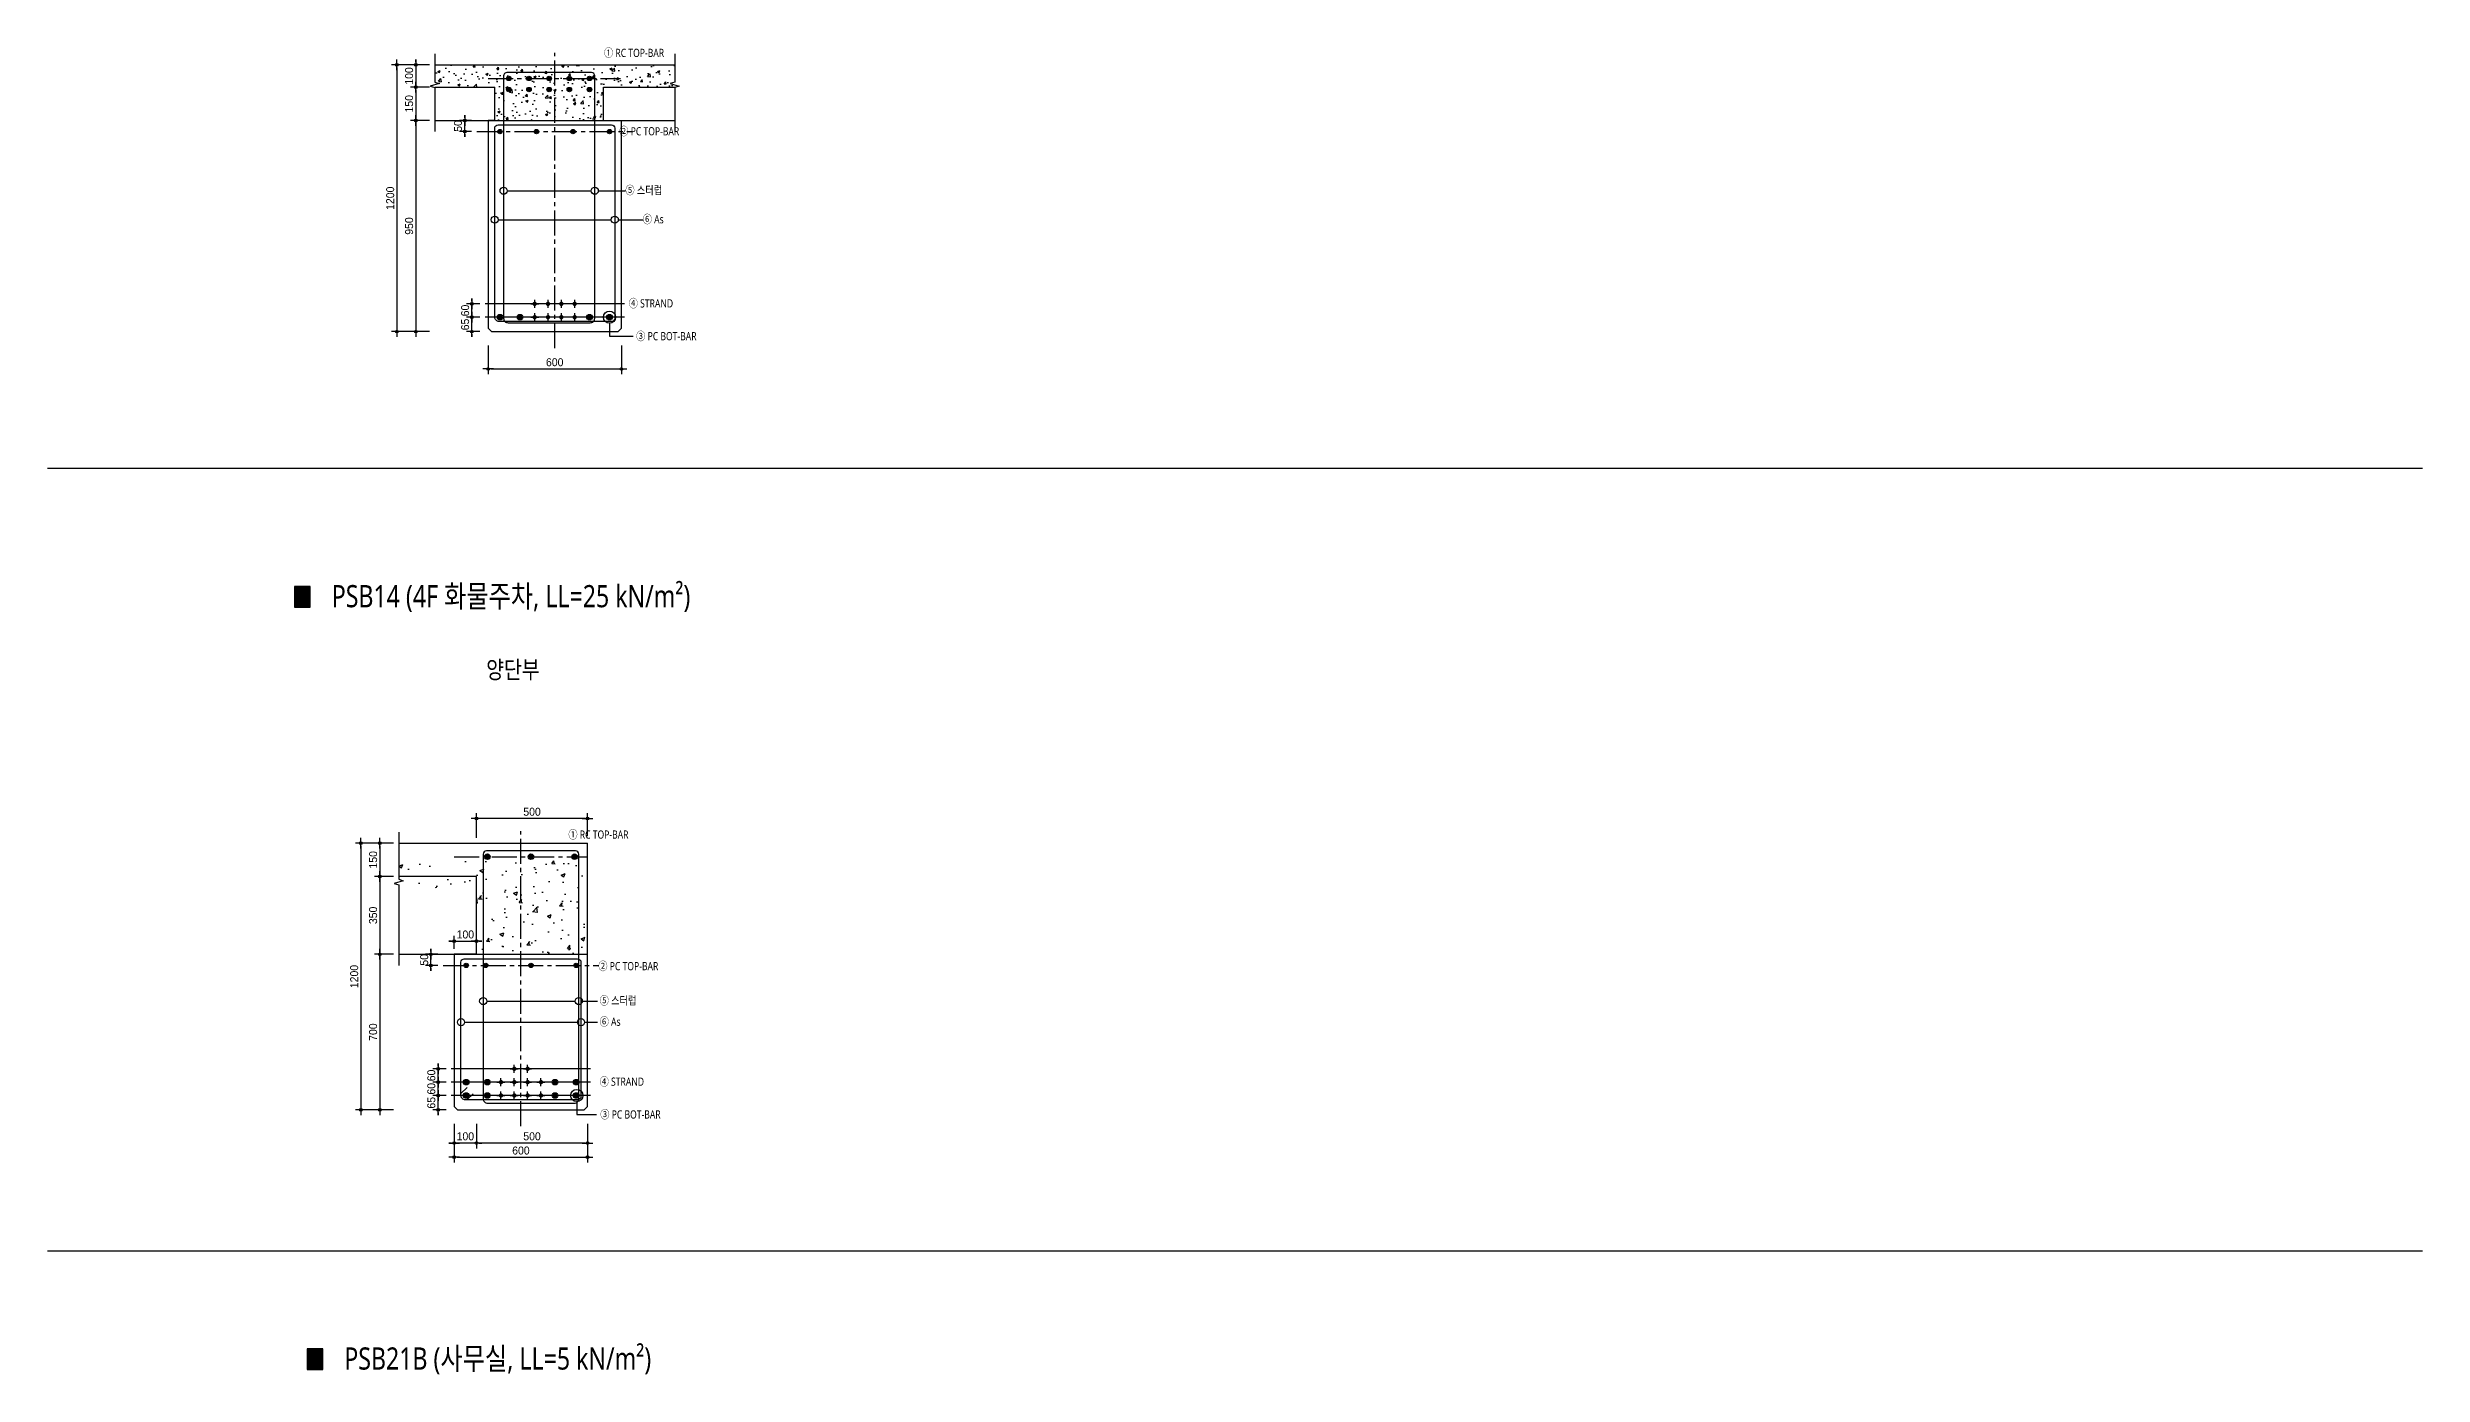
# Model space of a CAD drawing. Header units: millimetres. Extents: x 11948722 to 13111668, y -10771712 to -10232988.
# Drawn here: x 13100982 to 13111668, y -10492455 to -10486486 of the extents above; entities that cross this region are included whole.
import ezdxf
from ezdxf.enums import TextEntityAlignment as Align

# ---------------------------------------------------------------- set-up
doc = ezdxf.new("R2010")
doc.units = ezdxf.units.MM
doc.header["$LTSCALE"] = 150
doc.header["$MEASUREMENT"] = 0
for name, pattern in [('CEN', [6.2, 6, -0.1, 0, -0.1]), ('CENTER', [50.8, 31.75, -6.35, 6.35, -6.35]), ('CENTER2', [1.125, 0.75, -0.125, 0.125, -0.125]), ('HIDDEN', [2, 1, -1])]:
    doc.linetypes.add(name, pattern=pattern)
doc.layers.get('0').update_dxf_attribs({"linetype": 'CONTINUOUS'})
doc.layers.get('Defpoints').update_dxf_attribs({"color": 117, "linetype": 'CONTINUOUS'})
for name, color, linetype in [('0-TXT', 7, 'CONTINUOUS'), ('BAR', 3, 'CONTINUOUS'), ('CENT', 1, 'CEN'), ('CON-C', 2, 'CONTINUOUS'), ('DIM', 7, 'CONTINUOUS'), ('ETC', 8, 'CONTINUOUS'), ('FIN', 5, 'CONTINUOUS'), ('H', 2, 'HIDDEN'), ('SIT', 7, 'CONTINUOUS'), ('STRAND', 7, 'CENTER2'), ('TEXT', 3, 'CONTINUOUS')]:
    doc.layers.add(name, color=color, linetype=linetype)
doc.styles.get("Standard").update_dxf_attribs({"font": 'NanumGothic.ttf'})
doc.styles.add('돋움', font='')
doc.styles.get('돋움').set_extended_font_data('Dotum')
doc.linetypes.add('ZIGZAG', pattern='A,0.0001,-0.2,[131,ltypeshp.shx,S=0.2,R=0,X=-0.2,Y=0],-0.4,[131,ltypeshp.shx,S=0.2,R=180,X=0.2,Y=0],-0.2', length=0.8001)
doc.dimstyles.new('S_10', dxfattribs={"dimscale": 10, "dimtxt": 3, "dimasz": 1, "dimexe": 2, "dimexo": 2, "dimgap": 1, "dimtad": 1, "dimdec": 0, "dimzin": 0, "dimdsep": 46, "dimtxsty": '돋움', "dimblk1": 'DD', "dimblk2": 'DD', "dimsah": 1, "dimcen": 2.5, "dimdle": 8, "dimclrd": 256, "dimclre": 256, "dimclrt": 3, "dimadec": 0, "dimazin": 0, "dimtfac": 1, "dimtdec": 0, "dimtix": 1, "dimtmove": 2, "dimatfit": 3, "dimldrblk": 'DD', "dimfxl": 1, "dimtolj": 1, "dimtzin": 0, "dimarcsym": 0})

# ---------------------------------------------------------------- blocks, each defined once
blk = doc.blocks.new('DD')
blk.add_line((-2, 0), (2, 0))
for radius in [0.5, 0.25]:
    blk.add_circle((0, 0), radius)
blk = doc.blocks.new('*D1669')
at = {"layer": 'Defpoints', "color": 0, "ltscale": 1200}
for p in [(13102891, -10487639), (13102951, -10487639), (13102951, -10487699)]:
    blk.add_point(p, dxfattribs=at)
at = {"layer": 'DIM', "lineweight": -2}
for p, q in [((13102927, -10487639), (13102867, -10487639)), ((13102891, -10487627), (13102891, -10487615)), ((13102891, -10487699), (13102891, -10487639)), ((13102927, -10487699), (13102867, -10487699)), ((13102891, -10487711), (13102891, -10487723))]:
    blk.add_line(p, q, dxfattribs=at)
at = {"layer": 'DIM', "lineweight": -2, "ltscale": 1200, "xscale": 12, "yscale": 12, "zscale": 12}
for p, rotation in [((13102891, -10487639), 270), ((13102891, -10487699), 90)]:
    blk.add_blockref('DD', p, dxfattribs=dict(at, rotation=rotation))
at = {"layer": 'DIM', "ltscale": 1200, "insert": (13102861, -10487669), "char_height": 36, "attachment_point": 5, "rotation": 90, "style": '돋움'}
blk.add_mtext('\\A1;60', dxfattribs=at)
blk = doc.blocks.new('*D1670')
at = {"layer": 'Defpoints', "color": 0, "ltscale": 1200}
for p in [(13102891, -10487699), (13102951, -10487699), (13102951, -10487764)]:
    blk.add_point(p, dxfattribs=at)
at = {"layer": 'DIM', "lineweight": -2}
for p, q in [((13102891, -10487687), (13102891, -10487675)), ((13102927, -10487699), (13102867, -10487699)), ((13102927, -10487764), (13102867, -10487764)), ((13102891, -10487764), (13102891, -10487699)), ((13102891, -10487776), (13102891, -10487788))]:
    blk.add_line(p, q, dxfattribs=at)
at = {"layer": 'DIM', "lineweight": -2, "ltscale": 1200, "xscale": 12, "yscale": 12, "zscale": 12}
for p, rotation in [((13102891, -10487699), 270), ((13102891, -10487764), 90)]:
    blk.add_blockref('DD', p, dxfattribs=dict(at, rotation=rotation))
at = {"layer": 'DIM', "ltscale": 1200, "insert": (13102861, -10487732), "char_height": 36, "attachment_point": 5, "rotation": 90, "style": '돋움'}
blk.add_mtext('\\A1;65', dxfattribs=at)
blk = doc.blocks.new('*D1671')
at = {"layer": 'Defpoints', "color": 0, "ltscale": 1200}
for p in [(13102964, -10487802), (13103564, -10487802), (13103564, -10487932)]:
    blk.add_point(p, dxfattribs=at)
at = {"layer": 'DIM', "lineweight": -2}
for p, q in [((13102964, -10487826), (13102964, -10487956)), ((13103564, -10487826), (13103564, -10487956)), ((13102976, -10487932), (13103552, -10487932))]:
    blk.add_line(p, q, dxfattribs=at)
at = {"layer": 'DIM', "lineweight": -2, "ltscale": 1200, "xscale": 12, "yscale": 12, "zscale": 12, "rotation": 180}
blk.add_blockref('DD', (13102964, -10487932), dxfattribs=at)
at = {"layer": 'DIM', "lineweight": -2, "ltscale": 1200, "xscale": 12, "yscale": 12, "zscale": 12}
blk.add_blockref('DD', (13103564, -10487932), dxfattribs=at)
at = {"layer": 'DIM', "ltscale": 1200, "insert": (13103264, -10487902), "char_height": 36, "attachment_point": 5, "style": '돋움'}
blk.add_mtext('\\A1;600', dxfattribs=at)
blk = doc.blocks.new('*D1672')
at = {"layer": 'Defpoints', "color": 0, "ltscale": 1200}
for p in [(13102724, -10486564), (13102639, -10486664), (13102724, -10486664)]:
    blk.add_point(p, dxfattribs=at)
at = {"layer": 'DIM', "lineweight": -2}
for p, q in [((13102700, -10486564), (13102615, -10486564)), ((13102639, -10486552), (13102639, -10486540)), ((13102639, -10486564), (13102639, -10486664)), ((13102700, -10486664), (13102615, -10486664)), ((13102639, -10486676), (13102639, -10486688))]:
    blk.add_line(p, q, dxfattribs=at)
at = {"layer": 'DIM', "lineweight": -2, "ltscale": 1200, "xscale": 12, "yscale": 12, "zscale": 12}
for p, rotation in [((13102639, -10486564), 270), ((13102639, -10486664), 90)]:
    blk.add_blockref('DD', p, dxfattribs=dict(at, rotation=rotation))
at = {"layer": 'DIM', "ltscale": 1200, "insert": (13102609, -10486614), "char_height": 36, "attachment_point": 5, "rotation": 90, "style": '돋움'}
blk.add_mtext('\\A1;100', dxfattribs=at)
blk = doc.blocks.new('*D1673')
at = {"layer": 'Defpoints', "color": 0, "ltscale": 1200}
for p in [(13102724, -10486814), (13102639, -10487764), (13102724, -10487764)]:
    blk.add_point(p, dxfattribs=at)
at = {"layer": 'DIM', "lineweight": -2}
for p, q in [((13102700, -10486814), (13102615, -10486814)), ((13102639, -10486826), (13102639, -10487752)), ((13102700, -10487764), (13102615, -10487764))]:
    blk.add_line(p, q, dxfattribs=at)
at = {"layer": 'DIM', "lineweight": -2, "ltscale": 1200, "xscale": 12, "yscale": 12, "zscale": 12}
for p, rotation in [((13102639, -10486814), 90), ((13102639, -10487764), 270)]:
    blk.add_blockref('DD', p, dxfattribs=dict(at, rotation=rotation))
at = {"layer": 'DIM', "ltscale": 1200, "insert": (13102609, -10487289), "char_height": 36, "attachment_point": 5, "rotation": 90, "style": '돋움'}
blk.add_mtext('\\A1;950', dxfattribs=at)
blk = doc.blocks.new('*D1674')
at = {"layer": 'Defpoints', "color": 0, "ltscale": 1200}
for p in [(13102639, -10486564), (13102554, -10487764), (13102639, -10487764)]:
    blk.add_point(p, dxfattribs=at)
at = {"layer": 'DIM', "lineweight": -2}
for p, q in [((13102615, -10486564), (13102530, -10486564)), ((13102554, -10486576), (13102554, -10487752)), ((13102615, -10487764), (13102530, -10487764))]:
    blk.add_line(p, q, dxfattribs=at)
at = {"layer": 'DIM', "lineweight": -2, "ltscale": 1200, "xscale": 12, "yscale": 12, "zscale": 12}
for p, rotation in [((13102554, -10486564), 90), ((13102554, -10487764), 270)]:
    blk.add_blockref('DD', p, dxfattribs=dict(at, rotation=rotation))
at = {"layer": 'DIM', "ltscale": 1200, "insert": (13102524, -10487164), "char_height": 36, "attachment_point": 5, "rotation": 90, "style": '돋움'}
blk.add_mtext('\\A1;1200', dxfattribs=at)
blk = doc.blocks.new('*D1675')
at = {"layer": 'Defpoints', "color": 0, "ltscale": 1200}
for p in [(13102859, -10486814), (13102914, -10486814), (13102914, -10486864)]:
    blk.add_point(p, dxfattribs=at)
at = {"layer": 'DIM', "lineweight": -2}
for p, q in [((13102890, -10486814), (13102835, -10486814)), ((13102859, -10486802), (13102859, -10486790)), ((13102859, -10486864), (13102859, -10486814)), ((13102890, -10486864), (13102835, -10486864)), ((13102859, -10486876), (13102859, -10486888))]:
    blk.add_line(p, q, dxfattribs=at)
at = {"layer": 'DIM', "lineweight": -2, "ltscale": 1200, "xscale": 12, "yscale": 12, "zscale": 12}
for p, rotation in [((13102859, -10486814), 270), ((13102859, -10486864), 90)]:
    blk.add_blockref('DD', p, dxfattribs=dict(at, rotation=rotation))
at = {"layer": 'DIM', "ltscale": 1200, "insert": (13102829, -10486839), "char_height": 36, "attachment_point": 5, "rotation": 90, "style": '돋움'}
blk.add_mtext('\\A1;50', dxfattribs=at)
blk = doc.blocks.new('strand')
at = {"layer": 'STRAND'}
for p, q in [((-18, 0), (18, 0)), ((0, -18), (0, 18))]:
    blk.add_line(p, q, dxfattribs=at)
at = {"layer": 'STRAND', "const_width": 9.6}
blk.add_lwpolyline([(-5, 0, 1), (5, 0, 1)], format="xyb", close=True, dxfattribs=at)
blk = doc.blocks.new('*D1676')
at = {"layer": 'Defpoints', "color": 0, "ltscale": 1200}
for p in [(13102724, -10486664), (13102639, -10486814), (13102724, -10486814)]:
    blk.add_point(p, dxfattribs=at)
at = {"layer": 'DIM', "lineweight": -2}
for p, q in [((13102700, -10486664), (13102615, -10486664)), ((13102639, -10486676), (13102639, -10486802)), ((13102700, -10486814), (13102615, -10486814))]:
    blk.add_line(p, q, dxfattribs=at)
at = {"layer": 'DIM', "lineweight": -2, "ltscale": 1200, "xscale": 12, "yscale": 12, "zscale": 12}
for p, rotation in [((13102639, -10486664), 90), ((13102639, -10486814), 270)]:
    blk.add_blockref('DD', p, dxfattribs=dict(at, rotation=rotation))
at = {"layer": 'DIM', "ltscale": 1200, "insert": (13102609, -10486739), "char_height": 36, "attachment_point": 5, "rotation": 90, "style": '돋움'}
blk.add_mtext('\\A1;150', dxfattribs=at)
blk = doc.blocks.new('*D1677')
at = {"layer": 'Defpoints', "color": 0, "ltscale": 1200}
for p in [(13102739, -10491140), (13102799, -10491140), (13102799, -10491200)]:
    blk.add_point(p, dxfattribs=at)
at = {"layer": 'DIM', "lineweight": -2}
for p, q in [((13102775, -10491140), (13102715, -10491140)), ((13102775, -10491200), (13102715, -10491200)), ((13102739, -10491128), (13102739, -10491116)), ((13102739, -10491200), (13102739, -10491140)), ((13102739, -10491212), (13102739, -10491224))]:
    blk.add_line(p, q, dxfattribs=at)
at = {"layer": 'DIM', "lineweight": -2, "ltscale": 1200, "xscale": 12, "yscale": 12, "zscale": 12}
for p, rotation in [((13102739, -10491140), 270), ((13102739, -10491200), 90)]:
    blk.add_blockref('DD', p, dxfattribs=dict(at, rotation=rotation))
at = {"layer": 'DIM', "ltscale": 1200, "insert": (13102709, -10491170), "char_height": 36, "attachment_point": 5, "rotation": 90, "style": '돋움'}
blk.add_mtext('\\A1;60', dxfattribs=at)
blk = doc.blocks.new('*D1678')
at = {"layer": 'Defpoints', "color": 0, "ltscale": 1200}
for p in [(13102739, -10491200), (13102799, -10491200), (13102799, -10491265)]:
    blk.add_point(p, dxfattribs=at)
at = {"layer": 'DIM', "lineweight": -2}
for p, q in [((13102775, -10491200), (13102715, -10491200)), ((13102739, -10491188), (13102739, -10491176)), ((13102739, -10491265), (13102739, -10491200)), ((13102775, -10491265), (13102715, -10491265)), ((13102739, -10491277), (13102739, -10491289))]:
    blk.add_line(p, q, dxfattribs=at)
at = {"layer": 'DIM', "lineweight": -2, "ltscale": 1200, "xscale": 12, "yscale": 12, "zscale": 12}
for p, rotation in [((13102739, -10491200), 270), ((13102739, -10491265), 90)]:
    blk.add_blockref('DD', p, dxfattribs=dict(at, rotation=rotation))
at = {"layer": 'DIM', "ltscale": 1200, "insert": (13102709, -10491233), "char_height": 36, "attachment_point": 5, "rotation": 90, "style": '돋움'}
blk.add_mtext('\\A1;65', dxfattribs=at)
blk = doc.blocks.new('*D1679')
at = {"layer": 'Defpoints', "color": 0, "ltscale": 1200}
for p in [(13102812, -10491303), (13103412, -10491303), (13103412, -10491478)]:
    blk.add_point(p, dxfattribs=at)
at = {"layer": 'DIM', "lineweight": -2}
for p, q in [((13102812, -10491327), (13102812, -10491502)), ((13103412, -10491327), (13103412, -10491502)), ((13102824, -10491478), (13103400, -10491478))]:
    blk.add_line(p, q, dxfattribs=at)
at = {"layer": 'DIM', "lineweight": -2, "ltscale": 1200, "xscale": 12, "yscale": 12, "zscale": 12, "rotation": 180}
blk.add_blockref('DD', (13102812, -10491478), dxfattribs=at)
at = {"layer": 'DIM', "lineweight": -2, "ltscale": 1200, "xscale": 12, "yscale": 12, "zscale": 12}
blk.add_blockref('DD', (13103412, -10491478), dxfattribs=at)
at = {"layer": 'DIM', "ltscale": 1200, "insert": (13103112, -10491448), "char_height": 36, "attachment_point": 5, "style": '돋움'}
blk.add_mtext('\\A1;600', dxfattribs=at)
blk = doc.blocks.new('*D1680')
at = {"layer": 'Defpoints', "color": 0, "ltscale": 1200}
for p in [(13102562, -10490065), (13102477, -10490215), (13102562, -10490215)]:
    blk.add_point(p, dxfattribs=at)
at = {"layer": 'DIM', "lineweight": -2}
for p, q in [((13102538, -10490065), (13102453, -10490065)), ((13102477, -10490077), (13102477, -10490203)), ((13102538, -10490215), (13102453, -10490215))]:
    blk.add_line(p, q, dxfattribs=at)
at = {"layer": 'DIM', "lineweight": -2, "ltscale": 1200, "xscale": 12, "yscale": 12, "zscale": 12}
for p, rotation in [((13102477, -10490065), 90), ((13102477, -10490215), 270)]:
    blk.add_blockref('DD', p, dxfattribs=dict(at, rotation=rotation))
at = {"layer": 'DIM', "ltscale": 1200, "insert": (13102447, -10490140), "char_height": 36, "attachment_point": 5, "rotation": 90, "style": '돋움'}
blk.add_mtext('\\A1;150', dxfattribs=at)
blk = doc.blocks.new('*D1681')
at = {"layer": 'Defpoints', "color": 0, "ltscale": 1200}
for p in [(13102562, -10490215), (13102477, -10490565), (13102562, -10490565)]:
    blk.add_point(p, dxfattribs=at)
at = {"layer": 'DIM', "lineweight": -2}
for p, q in [((13102538, -10490215), (13102453, -10490215)), ((13102477, -10490227), (13102477, -10490553)), ((13102538, -10490565), (13102453, -10490565))]:
    blk.add_line(p, q, dxfattribs=at)
at = {"layer": 'DIM', "lineweight": -2, "ltscale": 1200, "xscale": 12, "yscale": 12, "zscale": 12}
for p, rotation in [((13102477, -10490215), 90), ((13102477, -10490565), 270)]:
    blk.add_blockref('DD', p, dxfattribs=dict(at, rotation=rotation))
at = {"layer": 'DIM', "ltscale": 1200, "insert": (13102447, -10490390), "char_height": 36, "attachment_point": 5, "rotation": 90, "style": '돋움'}
blk.add_mtext('\\A1;350', dxfattribs=at)
blk = doc.blocks.new('*D1682')
at = {"layer": 'Defpoints', "color": 0, "ltscale": 1200}
for p in [(13102562, -10490565), (13102477, -10491265), (13102562, -10491265)]:
    blk.add_point(p, dxfattribs=at)
at = {"layer": 'DIM', "lineweight": -2}
for p, q in [((13102538, -10490565), (13102453, -10490565)), ((13102477, -10490577), (13102477, -10491253)), ((13102538, -10491265), (13102453, -10491265))]:
    blk.add_line(p, q, dxfattribs=at)
at = {"layer": 'DIM', "lineweight": -2, "ltscale": 1200, "xscale": 12, "yscale": 12, "zscale": 12}
for p, rotation in [((13102477, -10490565), 90), ((13102477, -10491265), 270)]:
    blk.add_blockref('DD', p, dxfattribs=dict(at, rotation=rotation))
at = {"layer": 'DIM', "ltscale": 1200, "insert": (13102447, -10490915), "char_height": 36, "attachment_point": 5, "rotation": 90, "style": '돋움'}
blk.add_mtext('\\A1;700', dxfattribs=at)
blk = doc.blocks.new('*D1683')
at = {"layer": 'Defpoints', "color": 0, "ltscale": 1200}
for p in [(13102477, -10490065), (13102392, -10491265), (13102477, -10491265)]:
    blk.add_point(p, dxfattribs=at)
at = {"layer": 'DIM', "lineweight": -2}
for p, q in [((13102453, -10490065), (13102368, -10490065)), ((13102392, -10490077), (13102392, -10491253)), ((13102453, -10491265), (13102368, -10491265))]:
    blk.add_line(p, q, dxfattribs=at)
at = {"layer": 'DIM', "lineweight": -2, "ltscale": 1200, "xscale": 12, "yscale": 12, "zscale": 12}
for p, rotation in [((13102392, -10490065), 90), ((13102392, -10491265), 270)]:
    blk.add_blockref('DD', p, dxfattribs=dict(at, rotation=rotation))
at = {"layer": 'DIM', "ltscale": 1200, "insert": (13102362, -10490665), "char_height": 36, "attachment_point": 5, "rotation": 90, "style": '돋움'}
blk.add_mtext('\\A1;1200', dxfattribs=at)
blk = doc.blocks.new('*D1684')
at = {"layer": 'Defpoints', "color": 0, "ltscale": 1200}
for p in [(13102812, -10491303), (13102912, -10491303), (13102812, -10491414)]:
    blk.add_point(p, dxfattribs=at)
at = {"layer": 'DIM', "lineweight": -2}
for p, q in [((13102800, -10491414), (13102788, -10491414)), ((13102812, -10491327), (13102812, -10491438)), ((13102912, -10491414), (13102812, -10491414)), ((13102912, -10491327), (13102912, -10491438)), ((13102924, -10491414), (13102936, -10491414))]:
    blk.add_line(p, q, dxfattribs=at)
at = {"layer": 'DIM', "lineweight": -2, "ltscale": 1200, "xscale": 12, "yscale": 12, "zscale": 12}
blk.add_blockref('DD', (13102812, -10491414), dxfattribs=at)
at = {"layer": 'DIM', "lineweight": -2, "ltscale": 1200, "xscale": 12, "yscale": 12, "zscale": 12, "rotation": 180}
blk.add_blockref('DD', (13102912, -10491414), dxfattribs=at)
at = {"layer": 'DIM', "ltscale": 1200, "insert": (13102862, -10491384), "char_height": 36, "attachment_point": 5, "style": '돋움'}
blk.add_mtext('\\A1;100', dxfattribs=at)
blk = doc.blocks.new('*D1685')
at = {"layer": 'Defpoints', "color": 0, "ltscale": 1200}
for p in [(13102912, -10491303), (13103412, -10491303), (13102912, -10491414)]:
    blk.add_point(p, dxfattribs=at)
at = {"layer": 'DIM', "lineweight": -2}
for p, q in [((13102912, -10491327), (13102912, -10491438)), ((13103400, -10491414), (13102924, -10491414)), ((13103412, -10491327), (13103412, -10491438))]:
    blk.add_line(p, q, dxfattribs=at)
at = {"layer": 'DIM', "lineweight": -2, "ltscale": 1200, "xscale": 12, "yscale": 12, "zscale": 12, "rotation": 180}
blk.add_blockref('DD', (13102912, -10491414), dxfattribs=at)
at = {"layer": 'DIM', "lineweight": -2, "ltscale": 1200, "xscale": 12, "yscale": 12, "zscale": 12}
blk.add_blockref('DD', (13103412, -10491414), dxfattribs=at)
at = {"layer": 'DIM', "ltscale": 1200, "insert": (13103162, -10491384), "char_height": 36, "attachment_point": 5, "style": '돋움'}
blk.add_mtext('\\A1;500', dxfattribs=at)
blk = doc.blocks.new('*D1686')
at = {"layer": 'Defpoints', "color": 0, "ltscale": 1200}
for p in [(13102812, -10490565), (13102912, -10490506), (13102912, -10490565)]:
    blk.add_point(p, dxfattribs=at)
at = {"layer": 'DIM', "lineweight": -2}
for p, q in [((13102800, -10490506), (13102788, -10490506)), ((13102812, -10490541), (13102812, -10490482)), ((13102812, -10490506), (13102912, -10490506)), ((13102912, -10490541), (13102912, -10490482)), ((13102924, -10490506), (13102936, -10490506))]:
    blk.add_line(p, q, dxfattribs=at)
at = {"layer": 'DIM', "lineweight": -2, "ltscale": 1200, "xscale": 12, "yscale": 12, "zscale": 12}
blk.add_blockref('DD', (13102812, -10490506), dxfattribs=at)
at = {"layer": 'DIM', "lineweight": -2, "ltscale": 1200, "xscale": 12, "yscale": 12, "zscale": 12, "rotation": 180}
blk.add_blockref('DD', (13102912, -10490506), dxfattribs=at)
at = {"layer": 'DIM', "ltscale": 1200, "insert": (13102862, -10490476), "char_height": 36, "attachment_point": 5, "style": '돋움'}
blk.add_mtext('\\A1;100', dxfattribs=at)
blk = doc.blocks.new('*D1687')
at = {"layer": 'Defpoints', "color": 0, "ltscale": 1200}
for p in [(13102912, -10489954), (13102912, -10490065), (13103412, -10490058)]:
    blk.add_point(p, dxfattribs=at)
at = {"layer": 'DIM', "lineweight": -2}
for p, q in [((13102912, -10490041), (13102912, -10489930)), ((13103412, -10490034), (13103412, -10489930)), ((13103400, -10489954), (13102924, -10489954))]:
    blk.add_line(p, q, dxfattribs=at)
at = {"layer": 'DIM', "lineweight": -2, "ltscale": 1200, "xscale": 12, "yscale": 12, "zscale": 12, "rotation": 180}
blk.add_blockref('DD', (13102912, -10489954), dxfattribs=at)
at = {"layer": 'DIM', "lineweight": -2, "ltscale": 1200, "xscale": 12, "yscale": 12, "zscale": 12}
blk.add_blockref('DD', (13103412, -10489954), dxfattribs=at)
at = {"layer": 'DIM', "ltscale": 1200, "insert": (13103162, -10489924), "char_height": 36, "attachment_point": 5, "style": '돋움'}
blk.add_mtext('\\A1;500', dxfattribs=at)
blk = doc.blocks.new('*D1688')
at = {"layer": 'Defpoints', "color": 0, "ltscale": 1200}
for p in [(13102707, -10490565), (13102762, -10490565), (13102762, -10490615)]:
    blk.add_point(p, dxfattribs=at)
at = {"layer": 'DIM', "lineweight": -2}
for p, q in [((13102738, -10490565), (13102683, -10490565)), ((13102707, -10490553), (13102707, -10490541)), ((13102707, -10490615), (13102707, -10490565)), ((13102738, -10490615), (13102683, -10490615)), ((13102707, -10490627), (13102707, -10490639))]:
    blk.add_line(p, q, dxfattribs=at)
at = {"layer": 'DIM', "lineweight": -2, "ltscale": 1200, "xscale": 12, "yscale": 12, "zscale": 12}
for p, rotation in [((13102707, -10490565), 270), ((13102707, -10490615), 90)]:
    blk.add_blockref('DD', p, dxfattribs=dict(at, rotation=rotation))
at = {"layer": 'DIM', "ltscale": 1200, "insert": (13102677, -10490590), "char_height": 36, "attachment_point": 5, "rotation": 90, "style": '돋움'}
blk.add_mtext('\\A1;50', dxfattribs=at)
blk = doc.blocks.new('*D1689')
at = {"layer": 'Defpoints', "color": 0, "ltscale": 1200}
for p in [(13102739, -10491080), (13102799, -10491080), (13102799, -10491140)]:
    blk.add_point(p, dxfattribs=at)
at = {"layer": 'DIM', "lineweight": -2}
for p, q in [((13102775, -10491080), (13102715, -10491080)), ((13102739, -10491068), (13102739, -10491056)), ((13102739, -10491140), (13102739, -10491080)), ((13102775, -10491140), (13102715, -10491140)), ((13102739, -10491152), (13102739, -10491164))]:
    blk.add_line(p, q, dxfattribs=at)
at = {"layer": 'DIM', "lineweight": -2, "ltscale": 1200, "xscale": 12, "yscale": 12, "zscale": 12}
for p, rotation in [((13102739, -10491080), 270), ((13102739, -10491140), 90)]:
    blk.add_blockref('DD', p, dxfattribs=dict(at, rotation=rotation))
at = {"layer": 'DIM', "ltscale": 1200, "insert": (13102709, -10491110), "char_height": 36, "attachment_point": 5, "rotation": 90, "style": '돋움'}
blk.add_mtext('\\A1;60', dxfattribs=at)

msp = doc.modelspace()

# ---------------------------------------------------------------- hatches: boundary and pattern name
for points in [[(13102164.4, -10489003.2), (13102164.4, -10488910.5), (13102093.1, -10488910.5), (13102093.1, -10489003.2)], [(13102220.8, -10492432.4), (13102220.8, -10492339.8), (13102149.5, -10492339.8), (13102149.5, -10492432.4)]]:
    msp.add_hatch(color=256).paths.add_polyline_path(points)
at = {"layer": 'BAR'}
h = msp.add_hatch(color=256, dxfattribs=at)
h.dxf.hatch_style = 1
h.paths.add_polyline_path([(13103067.6, -10486625.1, 1), (13103047.6, -10486625.1, 1)])
h = msp.add_hatch(color=256, dxfattribs=at)
h.dxf.hatch_style = 1
h.paths.add_polyline_path([(13103158.3, -10486625.1, 1), (13103138.3, -10486625.1, 1)])
h = msp.add_hatch(color=256, dxfattribs=at)
h.dxf.hatch_style = 1
h.paths.add_polyline_path([(13103249.1, -10486625.1, 1), (13103229.1, -10486625.1, 1)])
h = msp.add_hatch(color=256, dxfattribs=at)
h.dxf.hatch_style = 1
h.paths.add_polyline_path([(13103339.9, -10486625.1, 1), (13103319.9, -10486625.1, 1)])
h = msp.add_hatch(color=256, dxfattribs=at)
h.dxf.hatch_style = 1
h.paths.add_polyline_path([(13103410.7, -10486625.1, -1), (13103430.7, -10486625.1, -1)])
h = msp.add_hatch(color=256, dxfattribs=at)
h.dxf.hatch_style = 1
h.paths.add_polyline_path([(13103430.7, -10486625.1, 1), (13103410.7, -10486625.1, 1)])
h = msp.add_hatch(color=256, dxfattribs=at)
h.dxf.hatch_style = 1
h.paths.add_polyline_path([(13103430.7, -10486625.1, 1), (13103410.7, -10486625.1, 1)])
h = msp.add_hatch(color=256, dxfattribs=at)
h.dxf.hatch_style = 1
h.paths.add_polyline_path([(13103067.6, -10486675.1, 1), (13103047.6, -10486675.1, 1)])
h = msp.add_hatch(color=256, dxfattribs=at)
h.dxf.hatch_style = 1
h.paths.add_polyline_path([(13103158.3, -10486675.1, 1), (13103138.3, -10486675.1, 1)])
h = msp.add_hatch(color=256, dxfattribs=at)
h.dxf.hatch_style = 1
h.paths.add_polyline_path([(13103249.1, -10486675.1, 1), (13103229.1, -10486675.1, 1)])
h = msp.add_hatch(color=256, dxfattribs=at)
h.dxf.hatch_style = 1
h.paths.add_polyline_path([(13103339.9, -10486675.1, 1), (13103319.9, -10486675.1, 1)])
h = msp.add_hatch(color=256, dxfattribs=at)
h.dxf.hatch_style = 1
h.paths.add_polyline_path([(13103410.7, -10486675.1, -1), (13103430.7, -10486675.1, -1)])
h = msp.add_hatch(color=256, dxfattribs=at)
h.dxf.hatch_style = 1
h.paths.add_polyline_path([(13103430.7, -10486675.1, 1), (13103410.7, -10486675.1, 1)])
h = msp.add_hatch(color=256, dxfattribs=at)
h.dxf.hatch_style = 1
h.paths.add_polyline_path([(13103430.7, -10486675.1, 1), (13103410.7, -10486675.1, 1)])
h = msp.add_hatch(color=256, dxfattribs=at)
h.dxf.hatch_style = 1
h.paths.add_polyline_path([(13103027.6, -10486864.1, 1), (13103007.6, -10486864.1, 1)])
h = msp.add_hatch(color=256, dxfattribs=at)
h.dxf.hatch_style = 1
h.paths.add_polyline_path([(13103191.9, -10486864.1, 1), (13103171.9, -10486864.1, 1)])
h = msp.add_hatch(color=256, dxfattribs=at)
h.dxf.hatch_style = 1
h.paths.add_polyline_path([(13103356.3, -10486864.1, 1), (13103336.3, -10486864.1, 1)])
h = msp.add_hatch(color=256, dxfattribs=at)
h.dxf.hatch_style = 1
h.paths.add_polyline_path([(13103500.7, -10486864.1, -1), (13103520.7, -10486864.1, -1)])
h = msp.add_hatch(color=256, dxfattribs=at)
h.dxf.hatch_style = 1
h.paths.add_polyline_path([(13103520.7, -10486864.1, 1), (13103500.7, -10486864.1, 1)])
h = msp.add_hatch(color=256, dxfattribs=at)
h.dxf.hatch_style = 1
h.paths.add_polyline_path([(13103030.1, -10487699.1, 1), (13103005.1, -10487699.1, 1)])
h = msp.add_hatch(color=256, dxfattribs=at)
h.dxf.hatch_style = 1
h.paths.add_polyline_path([(13103030.1, -10487699.1, 1), (13103005.1, -10487699.1, 1)])
h = msp.add_hatch(color=256, dxfattribs=at)
h.dxf.hatch_style = 1
h.paths.add_polyline_path([(13103120.1, -10487699.1, 1), (13103095.1, -10487699.1, 1)])
h = msp.add_hatch(color=256, dxfattribs=at)
h.dxf.hatch_style = 1
h.paths.add_polyline_path([(13103120.1, -10487699.1, 1), (13103095.1, -10487699.1, 1)])
h = msp.add_hatch(color=256, dxfattribs=at)
h.dxf.hatch_style = 1
h.paths.add_polyline_path([(13103408.2, -10487699.1, -1), (13103433.2, -10487699.1, -1)])
h = msp.add_hatch(color=256, dxfattribs=at)
h.dxf.hatch_style = 1
h.paths.add_polyline_path([(13103408.2, -10487699.1, -1), (13103433.2, -10487699.1, -1)])
h = msp.add_hatch(color=256, dxfattribs=at)
h.dxf.hatch_style = 1
h.paths.add_polyline_path([(13103498.2, -10487699.1, -1), (13103523.2, -10487699.1, -1)])
h = msp.add_hatch(color=256, dxfattribs=at)
h.dxf.hatch_style = 1
h.paths.add_polyline_path([(13103498.2, -10487699.1, -1), (13103523.2, -10487699.1, -1)])
h = msp.add_hatch(color=256, dxfattribs=at)
h.dxf.hatch_style = 1
h.paths.add_polyline_path([(13102973.4, -10490126.1, 1), (13102948.4, -10490126.1, 1)])
h = msp.add_hatch(color=256, dxfattribs=at)
h.dxf.hatch_style = 1
h.paths.add_polyline_path([(13103169.7, -10490126.1, 1), (13103144.7, -10490126.1, 1)])
h = msp.add_hatch(color=256, dxfattribs=at)
h.dxf.hatch_style = 1
h.paths.add_polyline_path([(13103340.9, -10490126.1, -1), (13103365.9, -10490126.1, -1)])
h = msp.add_hatch(color=256, dxfattribs=at)
h.dxf.hatch_style = 1
h.paths.add_polyline_path([(13102875.6, -10490615.1, 1), (13102855.6, -10490615.1, 1)])
h = msp.add_hatch(color=256, dxfattribs=at)
h.dxf.hatch_style = 1
h.paths.add_polyline_path([(13102943.7, -10490615.1, -1), (13102963.7, -10490615.1, -1)])
h = msp.add_hatch(color=256, dxfattribs=at)
h.dxf.hatch_style = 1
h.paths.add_polyline_path([(13103147.2, -10490615.1, -1), (13103167.2, -10490615.1, -1)])
h = msp.add_hatch(color=256, dxfattribs=at)
h.dxf.hatch_style = 1
h.paths.add_polyline_path([(13103370.6, -10490615.1, 1), (13103350.6, -10490615.1, 1)])
h = msp.add_hatch(color=256, dxfattribs=at)
h.dxf.hatch_style = 1
h.paths.add_polyline_path([(13102878.1, -10491140.1, 1), (13102853.1, -10491140.1, 1)])
h = msp.add_hatch(color=256, dxfattribs=at)
h.dxf.hatch_style = 1
h.paths.add_polyline_path([(13102878.1, -10491200.1, 1), (13102853.1, -10491200.1, 1)])
h = msp.add_hatch(color=256, dxfattribs=at)
h.dxf.hatch_style = 1
h.paths.add_polyline_path([(13102973.4, -10491140.1, 1), (13102948.4, -10491140.1, 1)])
h = msp.add_hatch(color=256, dxfattribs=at)
h.dxf.hatch_style = 1
h.paths.add_polyline_path([(13102973.4, -10491200.1, 1), (13102948.4, -10491200.1, 1)])
h = msp.add_hatch(color=256, dxfattribs=at)
h.dxf.hatch_style = 1
h.paths.add_polyline_path([(13103277.8, -10491140.1, 1), (13103252.8, -10491140.1, 1)])
h = msp.add_hatch(color=256, dxfattribs=at)
h.dxf.hatch_style = 1
h.paths.add_polyline_path([(13103277.8, -10491200.1, 1), (13103252.8, -10491200.1, 1)])
h = msp.add_hatch(color=256, dxfattribs=at)
h.dxf.hatch_style = 1
h.paths.add_polyline_path([(13103373.1, -10491140.1, 1), (13103348.1, -10491140.1, 1)])
h = msp.add_hatch(color=256, dxfattribs=at)
h.dxf.hatch_style = 1
h.paths.add_polyline_path([(13103373.1, -10491200.1, 1), (13103348.1, -10491200.1, 1)])
at = {"layer": 'H'}
h = msp.add_hatch(dxfattribs=at)
h.set_pattern_fill('AR-CONC', color=256, scale=15, style=0)
h.set_pattern_definition([(50, (13838865.28, -10155330.04), (107.589027, -9.41282), [11.25, -123.75]), (355, (13838865.28, -10155330.04), (-20.8127, 112.82882), [9, -99]), (100.451444, (13838874.24, -10155330.82), (86.776327, 103.415999), [9.561029, -105.171317]), (46.1842, (13838865.28, -10155300.04), (160.0862, -24.827892), [16.875, -185.625]), (96.635635, (13838878.62, -10155302.1), (140.199292, 146.11779), [14.34155, -157.757064]), (351.184164, (13838865.28, -10155300.04), (140.199292, 146.11779), [13.5, -148.5]), (21, (13838880.28, -10155307.54), (89.536058, -60.392834), [11.25, -123.75]), (326, (13838880.28, -10155307.54), (36.4973, 108.772507), [9, -99]), (71.451445, (13838887.74, -10155312.57), (126.033357, 48.379673), [9.561029, -105.171317]), (37.5, (13838865.276, -10155330.037), (1.8239783, 49.934078), [0, -97.8, 0, -100.5, 0, -99.375]), (7.5, (13838865.276, -10155330.037), (39.4604306, 59.1617568), [0, -57.3, 0, -95.55, 0, -37.875]), (327.5, (13838831.826, -10155330.037), (80.0733654, -3.3832308), [0, -37.5, 0, -117, 0, -155.25]), (317.5, (13838816.826, -10155330.04), (87.4779254, 15.0157473), [0, -48.75, 0, -77.7, 0, -110.25])])
h.paths.add_polyline_path([(13103804.1, -10486564.1), (13102724.1, -10486564.1), (13102724.1, -10486664.1), (13102994.1, -10486664.1), (13102994.1, -10486814.1), (13103484.1, -10486814.1), (13103484.1, -10486664.1), (13103804.1, -10486664.1)])
h = msp.add_hatch(dxfattribs=at)
h.set_pattern_fill('AR-CONC', color=256, style=0)
h.set_pattern_definition([(50, (12293604.75, -10112173.04), (182.18467, -15.939086), [19.05, -209.55]), (355, (12293604.75, -10112173.04), (-35.24342, 191.056845), [15.24, -167.640584]), (100.451445, (12293619.93, -10112174.36), (146.941247, 175.117752), [16.19001, -178.090245]), (46.1842, (12293604.75, -10112122.24), (271.07904, -42.04233), [28.575, -314.325]), (96.635558, (12293627.34, -10112125.74), (237.404134, 247.426125), [24.28502, -267.13561]), (351.18415, (12293604.75, -10112122.24), (237.40413, 247.426125), [22.85997, -251.45973]), (21, (12293630.15, -10112134.94), (151.614391, -102.265198), [19.05, -209.55]), (326, (12293630.15, -10112134.94), (61.80203, 184.187966), [15.24, -167.64]), (71.451445, (12293642.78, -10112143.46), (213.41642, 81.92277), [16.19001, -178.089938]), (37.5, (12293604.75, -10112173.036), (3.0886033, 84.555039), [0, -165.608, 0, -170.18, 0, -168.275]), (7.5, (12293604.75, -10112173.04), (66.8196625, 100.180575), [0, -97.028, 0, -161.798, 0, -64.135]), (327.5, (12293548.106, -10112173.036), (135.590595, -5.728744), [0, -63.5, 0, -198.12, 0, -262.89]), (317.5, (12293522.71, -10112173.04), (148.129181, 25.426491), [0, -82.55, 0, -131.572, 0, -186.69])])
h.paths.add_polyline_path([(13103412.2, -10490145.1), (13102562.2, -10490145.1), (13102562.2, -10490265.1), (13102912.2, -10490265.1), (13102912.2, -10490565.1), (13103412.2, -10490565.1)])

# ---------------------------------------------------------------- linework, layer by layer
at = {"elevation": 0}
for points in [[(13102724.1, -10486514.1), (13102724.1, -10486641.2), (13102744.1, -10486647.5), (13102704.1, -10486660), (13102724.1, -10486666.2), (13102724.1, -10486864.1)], [(13103804.1, -10486514.1), (13103804.1, -10486641.2), (13103784.1, -10486647.5), (13103824.1, -10486660), (13103804.1, -10486666.2), (13103804.1, -10486864.1)], [(13102562.2, -10490015.1), (13102562.2, -10490227.6), (13102582.2, -10490233.9), (13102542.2, -10490246.4), (13102562.2, -10490252.6), (13102562.2, -10490615.1)]]:
    msp.add_lwpolyline(points, dxfattribs=at)
for points in [[(13102164.4, -10489003.2), (13102164.4, -10488910.5), (13102093.1, -10488910.5), (13102093.1, -10489003.2)], [(13102220.8, -10492432.4), (13102220.8, -10492339.8), (13102149.5, -10492339.8), (13102149.5, -10492432.4)]]:
    msp.add_lwpolyline(points, close=True)
at = {"layer": 'BAR', "color": 4, "linetype": 'Continuous'}
for p, q in [((13102869.4, -10491164.3, 0), (13102842.2, -10491191.5, 0)), ((13102897.2, -10491192.2, 0), (13102869.3, -10491220.1, 0))]:
    msp.add_line(p, q, dxfattribs=at)
at = {"layer": 'BAR', "color": 4, "linetype": 'Continuous', "elevation": 0}
for points in [[(13103054.1, -10487724.1), (13103424.1, -10487724.1, 0.4142136), (13103444.1, -10487704.1), (13103444.1, -10486614.1, 0.4142136), (13103429.1, -10486599.1), (13103049.1, -10486599.1, 0.4142136), (13103034.1, -10486614.1), (13103034.1, -10487704.1, 0.4142136), (13103054.1, -10487724.1)], [(13102962.2, -10491235.1), (13103352.2, -10491235.1, 0.4142136), (13103372.2, -10491215.1), (13103372.2, -10490115.1, 0.4142136), (13103357.2, -10490100.1), (13102957.2, -10490100.1, 0.4142136), (13102942.2, -10490115.1), (13102942.2, -10491215.1, 0.4142136), (13102962.2, -10491235.1)]]:
    msp.add_lwpolyline(points, format="xyb", dxfattribs=at)
for points in [[(13103534.1, -10487704, -0.4142136), (13103519.1, -10487719), (13103014.1, -10487719, -0.4142136), (13102994.1, -10487699), (13102994.1, -10486849.1, -0.4142136), (13103009.1, -10486834.1), (13103519.1, -10486834.1, -0.4142136), (13103534.1, -10486849.1)], [(13103382.2, -10491205.1, -0.4142136), (13103367.2, -10491220.1), (13102862.2, -10491220.1, -0.4142136), (13102842.2, -10491200.1), (13102842.2, -10490600.1, -0.4142136), (13102857.2, -10490585.1), (13103367.2, -10490585.1, -0.4142136), (13103382.2, -10490600.1)]]:
    msp.add_lwpolyline(points, format="xyb", close=True, dxfattribs=at)
at = {"layer": 'BAR'}
for centre, radius in [((13103057.6, -10486625.1, 0), 10), ((13103148.3, -10486625.1, 0), 10), ((13103239.1, -10486625.1, 0), 10), ((13103329.9, -10486625.1, 0), 10), ((13103420.7, -10486625.1, 0), 10), ((13103420.7, -10486625.1, 0), 10), ((13103420.7, -10486625.1, 0), 10), ((13103057.6, -10486675.1, 0), 10), ((13103148.3, -10486675.1, 0), 10), ((13103239.1, -10486675.1, 0), 10), ((13103329.9, -10486675.1, 0), 10), ((13103420.7, -10486675.1, 0), 10), ((13103420.7, -10486675.1, 0), 10), ((13103420.7, -10486675.1, 0), 10), ((13103017.6, -10486864.1), 10), ((13103181.9, -10486864.1), 10), ((13103346.3, -10486864.1), 10), ((13103510.7, -10486864.1), 10), ((13103510.7, -10486864.1), 10), ((13103017.6, -10487699.1, 0), 12.5), ((13103017.6, -10487699.1, 0), 12.5), ((13103107.6, -10487699.1, 0), 12.5), ((13103107.6, -10487699.1, 0), 12.5), ((13103420.7, -10487699.1, 0), 12.5), ((13103420.7, -10487699.1, 0), 12.5), ((13103510.7, -10487699.1, 0), 12.5), ((13103510.7, -10487699.1, 0), 12.5), ((13102960.9, -10490126.1, 0), 12.5), ((13103157.2, -10490126.1, 0), 12.5), ((13103353.4, -10490126.1, 0), 12.5), ((13102865.6, -10490615.1), 10), ((13102953.7, -10490615.1), 10), ((13103157.2, -10490615.1), 10), ((13103360.6, -10490615.1), 10), ((13102865.6, -10491140.1, 0), 12.5), ((13102865.6, -10491200.1, 0), 12.5), ((13102960.9, -10491140.1, 0), 12.5), ((13102960.9, -10491200.1, 0), 12.5), ((13103265.3, -10491140.1, 0), 12.5), ((13103265.3, -10491200.1, 0), 12.5), ((13103360.6, -10491140.1, 0), 12.5), ((13103360.6, -10491200.1, 0), 12.5)]:
    msp.add_circle(centre, radius, dxfattribs=at)
at = {"layer": 'CENT', "linetype": 'CENTER2'}
for p, q in [((13103264.1, -10487837.8, 0), (13103264.1, -10486510.4, 0)), ((13102964.1, -10486625.1, 0), (13103559.3, -10486625.1, 0)), ((13102914.1, -10486864.1), (13103614.1, -10486864.1)), ((13103112.2, -10491338.9, 0), (13103112.2, -10490011.4, 0)), ((13102812.2, -10490126.1, 0), (13103407.4, -10490126.1, 0)), ((13102762.2, -10490615.1), (13103462.2, -10490615.1))]:
    msp.add_line(p, q, dxfattribs=at)
at = {"layer": 'CON-C', "ltscale": 1200}
for p, q in [((13100981.9, -10488377.5), (13111668.1, -10488377.5)), ((13100981.9, -10491898.7), (13111668.1, -10491898.7))]:
    msp.add_line(p, q, dxfattribs=at)
at = {"layer": 'ETC', "linetype": 'ZIGZAG', "ltscale": 20}
for p, q in [((13102994.1, -10486814.1, 0), (13103564.1, -10486814.1, 0)), ((13102912.2, -10490565.1, 0), (13103412.2, -10490565.1, 0))]:
    msp.add_line(p, q, dxfattribs=at)
at = {"layer": 'ETC', "elevation": 0}
for points in [[(13102994.1, -10486814.1), (13102964.1, -10486814.1), (13102964.1, -10487749.1), (13102979.1, -10487764.1), (13103549.1, -10487764.1), (13103564.1, -10487749.1), (13103564.1, -10486814.1)], [(13102912.2, -10490565.1), (13102812.2, -10490565.1), (13102812.2, -10491250.1), (13102827.2, -10491265.1), (13103397.2, -10491265.1), (13103412.2, -10491250.1), (13103412.2, -10490565.1)]]:
    msp.add_lwpolyline(points, dxfattribs=at)
at = {"layer": 'FIN', "color": 1, "linetype": 'CENTER', "ltscale": 0.3}
for p, q in [((13103577.6, -10487639.1, 0), (13102950.6, -10487639.1, 0)), ((13103577.6, -10487699.1, 0), (13102950.6, -10487699.1, 0)), ((13103425.7, -10491080.1, 0), (13102798.7, -10491080.1, 0)), ((13103425.7, -10491140.1, 0), (13102798.7, -10491140.1, 0)), ((13103425.7, -10491200.1, 0), (13102798.7, -10491200.1, 0))]:
    msp.add_line(p, q, dxfattribs=at)
at = {"layer": 'SIT', "linetype": 'Continuous'}
for p, q in [((13102724.1, -10486564.1, 0), (13103804.1, -10486564.1, 0)), ((13103484.1, -10486814.1, 0), (13103484.1, -10486664.1, 0)), ((13102562.2, -10490065.1, 0), (13103412.2, -10490065.1, 0)), ((13103412.2, -10490565.1, 0), (13103412.2, -10490065.1, 0))]:
    msp.add_line(p, q, dxfattribs=at)
at = {"layer": 'SIT', "linetype": 'Continuous', "elevation": 0}
for points in [[(13102724.1, -10486814.1), (13102994.1, -10486814.1), (13102994.1, -10486664.1)], [(13102724.1, -10486664.1), (13102994.1, -10486664.1)], [(13103484.1, -10486664.1), (13103804.1, -10486664.1)], [(13103484.1, -10486814.1), (13103804.1, -10486814.1)], [(13102562.2, -10490565.1), (13102912.2, -10490565.1), (13102912.2, -10490215.1), (13102562.2, -10490215.1)]]:
    msp.add_lwpolyline(points, dxfattribs=at)
at = {"layer": 'TEXT'}
for p, q in [((13103050.1, -10487130.3, 0), (13103428.1, -10487130.3, 0)), ((13103460.1, -10487130.3, 0), (13103582, -10487130.3, 0)), ((13103010.1, -10487260.6, 0), (13103518.1, -10487260.6, 0)), ((13103550.1, -10487260.6, 0), (13103662, -10487260.6, 0)), ((13102958.2, -10490775.4, 0), (13103356.2, -10490775.4, 0)), ((13103388.2, -10490775.4, 0), (13103457.3, -10490775.4, 0)), ((13102858.2, -10490870.4, 0), (13103366.2, -10490870.4, 0)), ((13103398.2, -10490870.4, 0), (13103457.3, -10490870.4, 0))]:
    msp.add_line(p, q, dxfattribs=at)
at = {"layer": 'TEXT', "elevation": 0}
for points in [[(13103510.7, -10487726.6), (13103510.7, -10487784.3), (13103616.4, -10487784.3)], [(13103363, -10491227.6), (13103363, -10491285.3), (13103451.9, -10491285.3)]]:
    msp.add_lwpolyline(points, dxfattribs=at)
at = {"layer": 'TEXT'}
for centre, radius in [((13103034.1, -10487130.3, 0), 16), ((13103444.1, -10487130.3, 0), 16), ((13102994.1, -10487260.6, 0), 16), ((13103534.1, -10487260.6, 0), 16), ((13103510.7, -10487699.1, 0), 27.5), ((13102942.2, -10490775.4, 0), 16), ((13103372.2, -10490775.4, 0), 16), ((13102842.2, -10490870.4, 0), 16), ((13103382.2, -10490870.4, 0), 16), ((13103363, -10491200.1, 0), 27.5)]:
    msp.add_circle(centre, radius, dxfattribs=at)

# ---------------------------------------------------------------- block references
at = {"layer": 'STRAND'}
for p in [(13103174.1, -10487639.1, 0), (13103174.1, -10487699.1, 0), (13103082.2, -10491080.1, 0), (13103082.2, -10491080.1, 0), (13103142.2, -10491080.1, 0), (13103142.2, -10491080.1, 0), (13103022.2, -10491140.1, 0), (13103022.2, -10491140.1, 0), (13103022.2, -10491200.1, 0), (13103022.2, -10491200.1, 0), (13103082.2, -10491140.1, 0), (13103082.2, -10491140.1, 0), (13103082.2, -10491200.1, 0), (13103082.2, -10491200.1, 0), (13103142.2, -10491140.1, 0), (13103142.2, -10491140.1, 0), (13103142.2, -10491200.1, 0), (13103142.2, -10491200.1, 0), (13103202.2, -10491140.1, 0), (13103202.2, -10491140.1, 0), (13103202.2, -10491200.1, 0), (13103202.2, -10491200.1, 0)]:
    msp.add_blockref('strand', p, dxfattribs=at)
at = {"layer": 'STRAND', "xscale": -1}
for p in [(13103234.1, -10487639.1, 0), (13103234.1, -10487699.1, 0), (13103294.1, -10487639.1, 0), (13103294.1, -10487699.1, 0), (13103354.1, -10487639.1, 0), (13103354.1, -10487699.1, 0)]:
    msp.add_blockref('strand', p, dxfattribs=at)

# ---------------------------------------------------------------- texts
at = {"width": 0.8}
for s, p in [('PSB14 (4F 화물주차, LL=25 kN/m²)', (13102260.9, -10488954)), ('PSB21B (사무실, LL=5 kN/m²)', (13102317.4, -10492383.3))]:
    msp.add_text(s, height=99.792, dxfattribs=at).set_placement(p, align=Align.MIDDLE_LEFT)
msp.add_text('양단부', height=79.83, dxfattribs=at).set_placement((13103076, -10489284.6), align=Align.MIDDLE_CENTER)
at = {"layer": '0-TXT', "ltscale": 0.8, "width": 0.8}
for s, p in [('① RC TOP-BAR', (13103485.7, -10486491.6, 0)), ('② PC TOP-BAR', (13103554.4, -10486844.3)), ('⑤ 스터럽', (13103582, -10487109.6)), ('⑥ As', (13103660, -10487240, 0)), ('④ STRAND', (13103597, -10487618.5)), ('③ PC BOT-BAR', (13103630.7, -10487766)), ('① RC TOP-BAR', (13103325.5, -10490007.9, 0)), ('② PC TOP-BAR', (13103460.3, -10490599.8, 0)), ('⑤ 스터럽', (13103466.1, -10490754.8, 0)), ('⑥ As', (13103466.1, -10490849.8, 0)), ('④ STRAND', (13103466.1, -10491119.5, 0)), ('③ PC BOT-BAR', (13103469.1, -10491267, 0))]:
    msp.add_text(s, height=36.96, dxfattribs=at).set_placement(p, align=Align.TOP_LEFT)

# ---------------------------------------------------------------- dimensions: what is measured, and where the dimension line sits
at = {"layer": 'DIM'}
for base, p1, p2, angle, picture, middle in [((13102554.1, -10487764.1, 0), (13102639.1, -10486564.1, 0), (13102639.1, -10487764.1, 0), 90, '*D1674', (13102524.1, -10487164.1, 0)), ((13102639.1, -10486664.1, 0), (13102724.1, -10486564.1, 0), (13102724.1, -10486664.1, 0), 90, '*D1672', (13102609.1, -10486614.1, 0)), ((13102639.1, -10486814.1, 0), (13102724.1, -10486664.1, 0), (13102724.1, -10486814.1, 0), 90, '*D1676', (13102609.1, -10486739.1, 0)), ((13102639.1, -10487764.1, 0), (13102724.1, -10486814.1, 0), (13102724.1, -10487764.1, 0), 90, '*D1673', (13102609.1, -10487289.1, 0)), ((13102858.8, -10486814.1), (13102914.1, -10486864.1), (13102914.1, -10486814.1), 270, '*D1675', (13102828.8, -10486839.1)), ((13102891.2, -10487639.1, 0), (13102950.6, -10487699.1, 0), (13102950.6, -10487639.1, 0), 90, '*D1669', (13102861.2, -10487669.1, 0)), ((13102891.2, -10487699.1, 0), (13102950.6, -10487764.1, 0), (13102950.6, -10487699.1, 0), 90, '*D1670', (13102861.2, -10487731.6, 0)), ((13103564.1, -10487931.6, 0), (13102964.1, -10487801.6, 0), (13103564.1, -10487801.6, 0), 180, '*D1671', (13103264.1, -10487901.6, 0)), ((13102912.2, -10489953.6, 0), (13103411.9, -10490057.7, 0), (13102912.2, -10490064.6, 0), 180, '*D1687', (13103162.1, -10489923.6, 0)), ((13102392.2, -10491265.1, 0), (13102477.2, -10490065.1, 0), (13102477.2, -10491265.1, 0), 90, '*D1683', (13102362.2, -10490665.1, 0)), ((13102477.2, -10490215.1, 0), (13102562.2, -10490065.1, 0), (13102562.2, -10490215.1, 0), 90, '*D1680', (13102447.2, -10490140.1, 0)), ((13102477.2, -10490565.1, 0), (13102562.2, -10490215.1, 0), (13102562.2, -10490565.1, 0), 90, '*D1681', (13102447.2, -10490390.1, 0)), ((13102912.2, -10490505.7, 0), (13102812.2, -10490565.1, 0), (13102912.2, -10490565.1, 0), 180, '*D1686', (13102862.2, -10490475.7, 0)), ((13102477.2, -10491265.1, 0), (13102562.2, -10490565.1, 0), (13102562.2, -10491265.1, 0), 90, '*D1682', (13102447.2, -10490915.1, 0)), ((13102706.9, -10490565.1), (13102762.2, -10490615.1), (13102762.2, -10490565.1), 270, '*D1688', (13102676.8, -10490590.1)), ((13102739.3, -10491080.1, 0), (13102798.7, -10491140.1, 0), (13102798.7, -10491080.1, 0), 90, '*D1689', (13102709.2, -10491110.1, 0)), ((13102739.3, -10491140.1, 0), (13102798.7, -10491200.1, 0), (13102798.7, -10491140.1, 0), 90, '*D1677', (13102709.2, -10491170.1, 0)), ((13102739.3, -10491200.1, 0), (13102798.7, -10491265.1, 0), (13102798.7, -10491200.1, 0), 90, '*D1678', (13102709.2, -10491232.6, 0)), ((13103412.2, -10491477.7, 0), (13102812.2, -10491302.6, 0), (13103412.2, -10491302.6, 0), 180, '*D1679', (13103112.2, -10491447.7, 0)), ((13102812.2, -10491414.2, 0), (13102912.2, -10491302.6, 0), (13102812.2, -10491302.6, 0), 180, '*D1684', (13102862.2, -10491384.1, 0)), ((13102912.2, -10491414.2, 0), (13103412.2, -10491302.6, 0), (13102912.2, -10491302.6, 0), 180, '*D1685', (13103162.2, -10491384.1, 0))]:
    dim = msp.add_linear_dim(base=base, p1=p1, p2=p2, angle=angle, dimstyle='S_10', override={"dimscale": 12, "dimclrt": 256}, dxfattribs=at)
    dim.commit()
    dim.dimension.update_dxf_attribs({"geometry": picture, "text_midpoint": middle})

doc.saveas('drawing.dxf')
